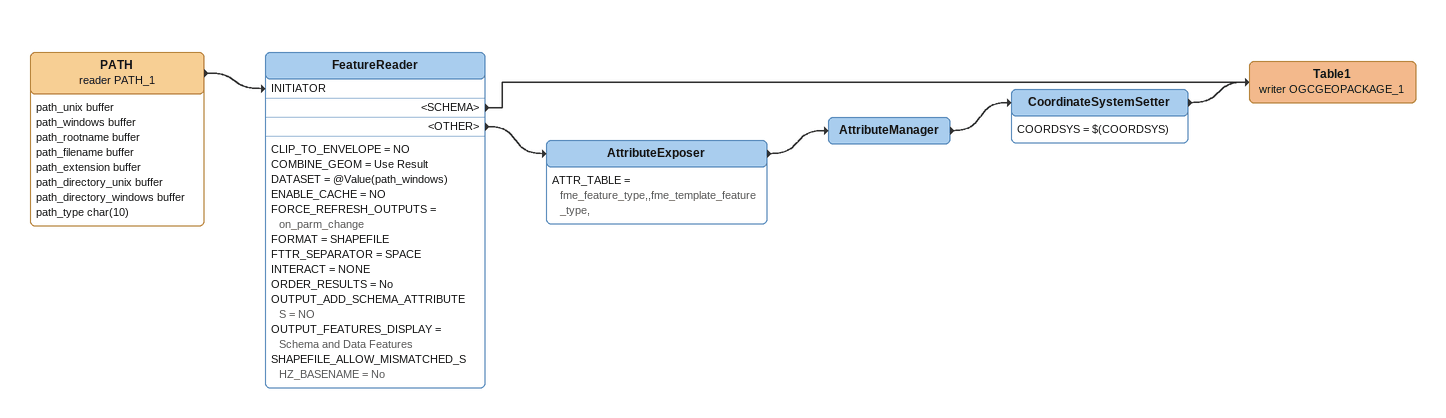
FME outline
PATH (reader PATH_1)
    attributes: path_unix buffer, path_windows buffer, path_rootname buffer, path_filename buffer, path_extension buffer, path_directory_unix buffer, path_directory_windows buffer, path_type char(10)
    -> FeatureReader [INITIATOR]
FeatureReader
    CLIP_TO_ENVELOPE = NO
    COMBINE_GEOM = Use Result
    DATASET = @Value(path_windows)
    ENABLE_CACHE = NO
    FORCE_REFRESH_OUTPUTS = on_parm_change
    FORMAT = SHAPEFILE
    FTTR_SEPARATOR = SPACE
    INTERACT = NONE
    ORDER_RESULTS = No
    OUTPUT_ADD_SCHEMA_ATTRIBUTES = NO
    OUTPUT_FEATURES_DISPLAY = Schema and Data Features
    SHAPEFILE_ALLOW_MISMATCHED_SHZ_BASENAME = No
    <SCHEMA> -> Table1 (writer OGCGEOPACKAGE_1)
    <OTHER> -> AttributeExposer
AttributeExposer
    ATTR_TABLE = fme_feature_type,,fme_template_feature_type,
    -> AttributeManager
AttributeManager
    -> CoordinateSystemSetter
CoordinateSystemSetter
    COORDSYS = $(COORDSYS)
    -> Table1 (writer OGCGEOPACKAGE_1)
Table1 (writer OGCGEOPACKAGE_1)
